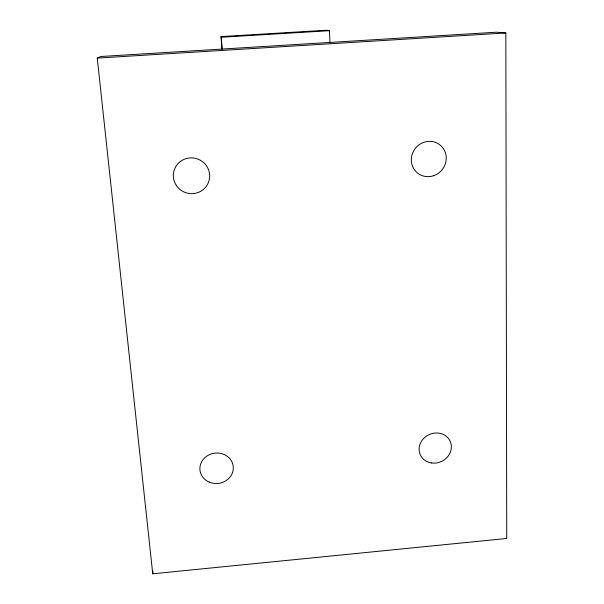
<?xml version="1.0" encoding="UTF-8"?>
<svg xmlns="http://www.w3.org/2000/svg" width="604" height="604" viewBox="0 0 604 604"><rect width="100%" height="100%" fill="white"/><g stroke="black" fill="none" stroke-linecap="round" stroke-linejoin="round"><path stroke-width="0.91" d="M152.744 573.8L97.259 58.105L100.815 56.504L496.624 32.193L505.835 32.963L506.741 538.466L152.744 573.8L153.016 571.029M97.259 58.105L505.835 32.963M221.91 48.811L220.996 36.602L326.764 30.2L329.414 30.698L329.995 42.929M220.996 36.602L221.275 37.244L329.414 30.698M221.275 37.244L222.189 49.453M433.612 175.711A17.992 17.139 -50.7 0 0 440.912 145.715A17.992 17.139 -50.7 0 0 411.807 155.553A17.992 17.139 -50.7 0 0 433.612 175.711M176.534 185.738A18.218 17.856 19.5 0 0 207.919 183.631A18.218 17.856 19.5 0 0 190.026 157.908A18.218 17.856 19.5 0 0 176.534 185.738M209.324 482.158A16.738 15.221 -7.1 0 0 233.272 466.801A16.738 15.221 -7.1 0 0 207.195 455.869A16.738 15.221 -7.1 0 0 209.324 482.158M431.316 462.936A16.406 14.79 -24.6 0 0 450.75 442.8A16.406 14.79 -24.6 0 0 423.646 438.451A16.406 14.79 -24.6 0 0 431.316 462.936"/></g></svg>
